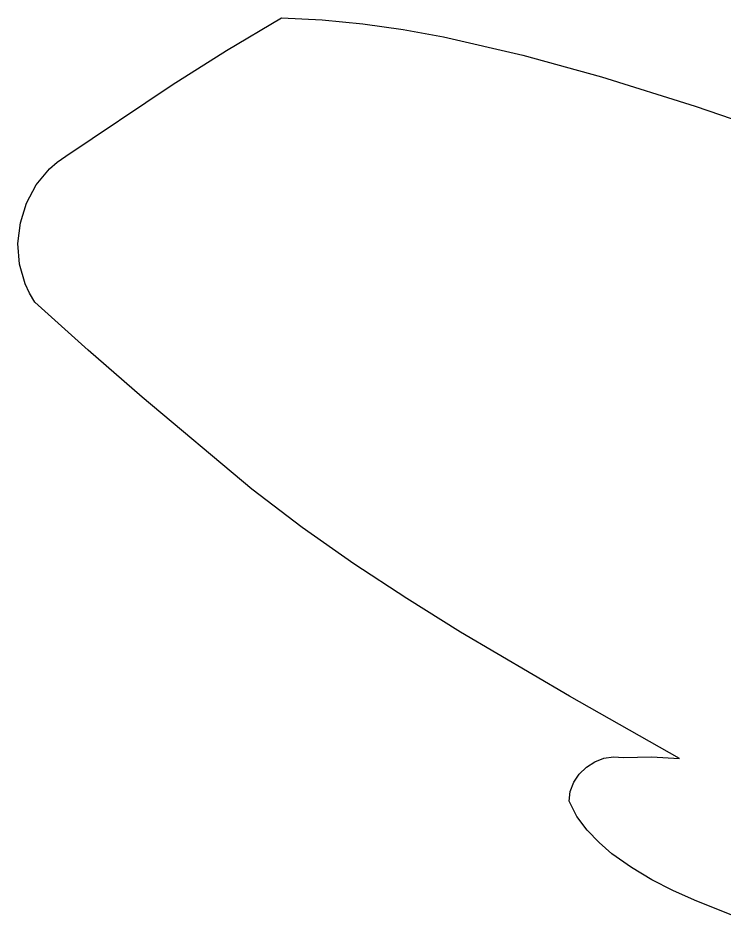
# Model space of a CAD drawing. Extents: x -886 to 651, y -59 to 942.
# Drawn here: x -502.9 to -415.1, y 268.4 to 380.4 of the extents above; entities that cross this region are included whole.
import ezdxf

# ---------------------------------------------------------------- set-up
doc = ezdxf.new("R2010")
doc.units = 0

msp = doc.modelspace()

# ---------------------------------------------------------------- linework, layer by layer
at = {"layer": 'IMAGES'}
for p, q in [((-476.992024, 376.318466), (-470.13017, 380.37769)), ((-470.13017, 380.37769), (-465.052158, 380.150433)), ((-465.052158, 380.150433), (-460.002557, 379.66284)), ((-460.002557, 379.66284), (-454.981194, 378.947099)), ((-454.981194, 378.947099), (-449.987895, 378.035401)), ((-449.987895, 378.035401), (-440.084795, 375.752892)), ((-483.739189, 372.069693), (-476.992024, 376.318466)), ((-440.084795, 375.752892), (-430.29187, 373.07283)), ((-430.29187, 373.07283), (-418.638725, 369.413858)), ((-496.97587, 363.17209), (-483.739189, 372.069693)), ((-418.638725, 369.413858), (-407.085883, 365.45136)), ((-498.046368, 362.437073), (-496.97587, 363.17209)), ((-499.017935, 361.591576), (-498.046368, 362.437073)), ((-500.654119, 359.618147), (-499.017935, 361.591576)), ((-501.864098, 357.349812), (-500.654119, 359.618147)), ((-502.627551, 354.884583), (-501.864098, 357.349812)), ((-502.924156, 352.320466), (-502.627551, 354.884583)), ((-502.73359, 349.755472), (-502.924156, 352.320466)), ((-502.035532, 347.28761), (-502.73359, 349.755472)), ((-501.489843, 346.120732), (-502.035532, 347.28761)), ((-500.80966, 345.01489), (-501.489843, 346.120732)), ((-494.193715, 339.046224), (-500.80966, 345.01489)), ((-487.477139, 333.190115), (-494.193715, 339.046224)), ((-473.82106, 321.73689), (-487.477139, 333.190115)), ((-467.548782, 316.975545), (-473.82106, 321.73689)), ((-461.11368, 312.452113), (-467.548782, 316.975545)), ((-454.542503, 308.129961), (-461.11368, 312.452113)), ((-447.861998, 303.972453), (-454.542503, 308.129961)), ((-434.279996, 296.004835), (-447.861998, 303.972453)), ((-420.58166, 288.25619), (-434.279996, 296.004835)), ((-432.1895, 287.149765), (-431.154399, 287.816798)), ((-431.154399, 287.816798), (-430.011077, 288.264236)), ((-430.011077, 288.264236), (-428.805251, 288.459927)), ((-428.805251, 288.459927), (-427.58264, 288.37172)), ((-427.58264, 288.37172), (-424.079863, 288.440056)), ((-424.079863, 288.440056), (-420.58166, 288.25619)), ((-433.070661, 286.295288), (-432.1895, 287.149765)), ((-433.752165, 285.285519), (-433.070661, 286.295288)), ((-434.188294, 284.152609), (-433.752165, 285.285519)), ((-434.33333, 282.92871), (-434.188294, 284.152609)), ((-433.380852, 281.017617), (-434.33333, 282.92871)), ((-432.102965, 279.315278), (-433.380852, 281.017617)), ((-430.607361, 277.781152), (-432.102965, 279.315278)), ((-429.00173, 276.3747), (-430.607361, 277.781152)), ((-426.578518, 274.669581), (-429.00173, 276.3747)), ((-424.044952, 273.163006), (-426.578518, 274.669581)), ((-421.422583, 271.818576), (-424.044952, 273.163006)), ((-418.732964, 270.599894), (-421.422583, 271.818576)), ((-413.238184, 268.394185), (-418.732964, 270.599894))]:
    msp.add_line(p, q, dxfattribs=at)

doc.saveas('drawing.dxf')
